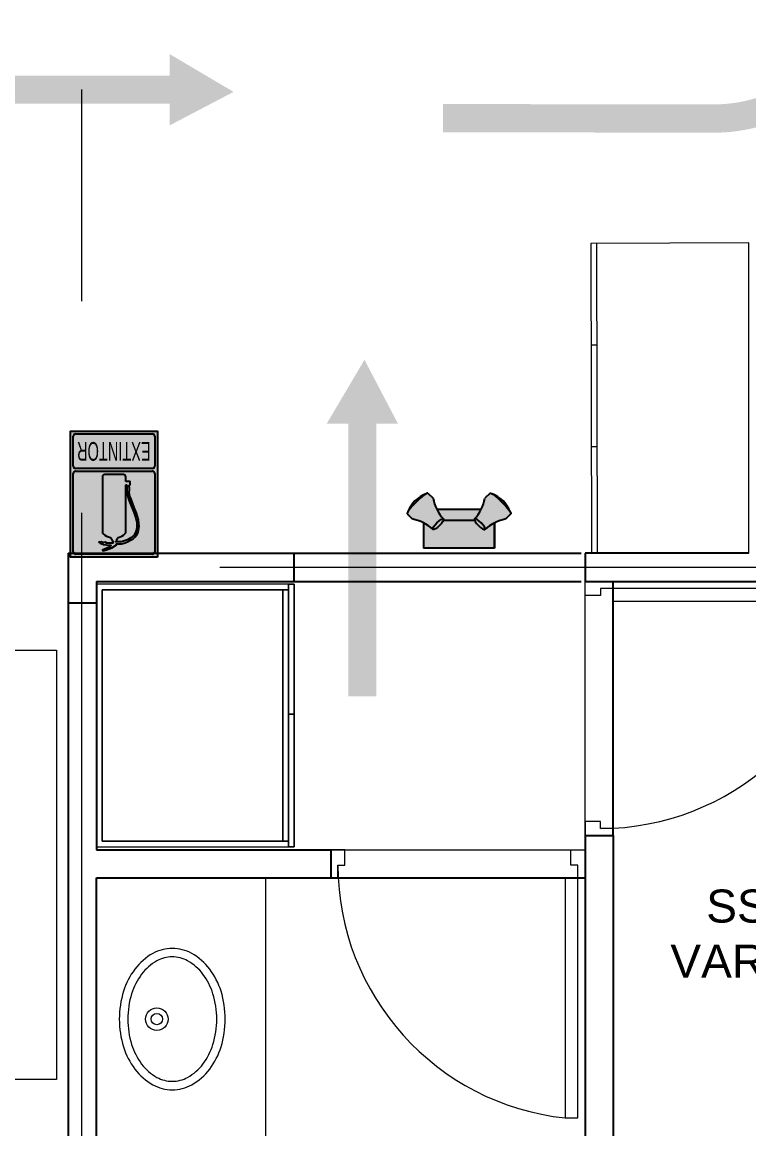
# Model space of a CAD drawing. Header units: millimetres. Extents: x 2107.8 to 2195.9, y 1780.6 to 1794.5.
# Drawn here: x 2183.712 to 2186.285, y 1785.851 to 1789.77 of the extents above; entities that cross this region are included whole.
import ezdxf

# ---------------------------------------------------------------- set-up
doc = ezdxf.new("R2010")
doc.units = ezdxf.units.MM
doc.linetypes.add('CENTRO', pattern=[2, 1.25, -0.25, 0.25, -0.25])
doc.linetypes.add('DASHED', pattern=[19.049999999999997, 12.7, -6.35])
doc.layers.get('0').update_dxf_attribs({"true_color": 0xf7f7f7})
for name, color, linetype in [('0-Simb Color 10', 10, 'Continuous'), ('0-Simb Señalización EX01', 7, 'Continuous'), ('Ruta de evacuacion 2', 10, 'Continuous'), ('TET-TITULOS', 2, 'Continuous')]:
    doc.layers.add(name, color=color, linetype=linetype)
doc.layers.add('0-Simb Color 255-255-214', color=7, linetype='Continuous', true_color=0xffffd6)
for name, color, linetype, lineweight in [('A_MAMPARAS_PUERTAS', 251, 'Continuous', 5), ('AR_EJES', 8, 'CENTRO', 5), ('MOBILIARIOS', 7, 'Continuous', 5), ('TEXTURAS', 253, 'Continuous', 0)]:
    doc.layers.add(name, color=color, linetype=linetype, lineweight=lineweight)
doc.styles.add('COMIN Simb Señalizacion', font='arial.ttf')
doc.styles.add('TEXTO-100', font='arial.ttf', dxfattribs={"height": 0.15})

# ---------------------------------------------------------------- blocks, each defined once
blk = doc.blocks.new('A$C315A2A83')
at = {"layer": 'A_MAMPARAS_PUERTAS', "color": 251, "lineweight": 0}
for points in [[(0.1001035234548908, 0.8750001739967956), (0.05510352345481806, 0.8750001739967956), (0.05510352345481806, 0.8500001739969321), (-4.761350282933563e-07, 0.8500001739969321), (-4.761350282933563e-07, 0.9000001739968866), (0.1001035234548908, 0.9000001739968866)], [(0.9501035234547999, 0.8300001739969503), (0.9501035234547999, 0.875000173997023), (0.1001035234548908, 0.8750001739967956), (0.1001035234548908, 0.8300001739967229)], [(0.1001035234548908, 0.02500017399665921), (0.05510352345481806, 0.02500017399665921), (0.05510352345481806, 0.05000017399675016), (-4.761350282933563e-07, 0.05000017399675016), (-4.761350282933563e-07, 1.739967956382316e-07), (0.1001035234548908, 1.739967956382316e-07)]]:
    blk.add_lwpolyline(points, close=True, dxfattribs=at)
blk.add_arc((0.05429313398053637, 0.9259322219211299), 0.9009324123975565, 270.0515376095437, 353.8875086987646, dxfattribs=at)
blk = doc.blocks.new('SAPLS501')
at = {"color": 251, "lineweight": 0}
for points in [[(0, -0.1005673471083952, 0.07537344903932827), (-0.09867431821373174, -0.11552718367669, 0.08573328711956744), (-0.1769534719919292, -0.1554848256359165, 0.1060843289477044), (-0.2325021243595913, -0.2192815635788037, 0.1269298354248012), (-0.2502499999999976, -0.2880673471083952, 0.1269298354248071), (-0.2325021243595913, -0.3568531306379867, 0.1060843289477036), (-0.1769534719919292, -0.4206498685808739, 0.08573328711956761), (-0.09867431821373174, -0.4606075105401004, 0.07537344903933109), (0, -0.4755673471083952, 0.07537344903932854), (0.09867431821373884, -0.4606075105401004, 0.08573328711956285), (0.1769534719919346, -0.4206498685808739, 0.1060843289477047), (0.2325021243595931, -0.3568531306379938, 0.1269298354248172), (0.2502500000000012, -0.2880673471083952, 0.1269298354248121), (0.2325021243595931, -0.2192815635787966, 0.1060843289476958), (0.1769534719919346, -0.1554848256359165, 0.08573328711956296), (0.09867431821373884, -0.11552718367669, 0.07537344903933)], [(0, -0.1305673471083963, 0.07537344903932752), (-0.08978221124102959, -0.144179067272475, 0.08573328711956592), (-0.1589649866934693, -0.1794934573476041, 0.106084328947705), (-0.2062471622265747, -0.2337962789874553, 0.1269298354248007), (-0.2202500000000001, -0.2880673471084094, 0.126929835424808), (-0.2062471622265747, -0.3423384152293494, 0.1060843289477036), (-0.1589649866934693, -0.3966412368692005, 0.08573328711956575), (-0.08978221124102248, -0.4319556269443297, 0.07537344903933083), (0, -0.4455673471084083, 0.07537344903932935), (0.08978221124102959, -0.4319556269443297, 0.08573328711956257), (0.1589649866934693, -0.3966412368692005, 0.106084328947704), (0.2062471622265747, -0.3423384152293494, 0.1269298354248172), (0.2202500000000001, -0.2880673471084094, 0.1269298354248129), (0.2062471622265747, -0.2337962789874553, 0.1060843289476961), (0.1589649866934693, -0.1794934573476041, 0.08573328711956263), (0.08978221124102959, -0.144179067272475, 0.07537344903932947)]]:
    blk.add_lwpolyline(points, format="xyb", close=True, dxfattribs=at)
for radius in [0.04000000000000002, 0.02000000000000002]:
    blk.add_circle((0, -0.2333280321565923), radius, dxfattribs=at)
blk = doc.blocks.new('A$C0ACE400C')
at = {"layer": '0-Simb Color 10', "linetype": 'Continuous', "transparency": 33554687}
h = blk.add_hatch(color=256, dxfattribs=at)
h.dxf.hatch_style = 1
edge = h.paths.add_edge_path()
edge.add_line((-0.328595308979402, 0.6002599082991082), (-0.3685077059503783, 0.640172305270994))
edge.add_ellipse((-0.4483338345876291, 0.5603461766362443), major_axis=(-0.0798261286354013, -0.0798261286354013), ratio=0.1243634635091402, start_angle=179.9999999999999, end_angle=208.4524297163226)
edge.add_ellipse((-0.4483338345876291, 0.5603461766362443), major_axis=(-0.0798261286354013, -0.0798261286354013), ratio=0.1243634635091402, start_angle=208.4524297163226, end_angle=331.5475702857277)
edge.add_ellipse((-0.4483338345876291, 0.5603461766362443), major_axis=(-0.0798261286354013, -0.0798261286354013), ratio=0.1243634635091402, start_angle=331.5475702857277, end_angle=359.9999999999999)
edge.add_line((-0.5281599632235157, 0.4805200480021767), (-0.4882459581476724, 0.4406060429265608))
edge.add_arc((-0.5579262026953984, 0.1016831742296063), 0.3460116290040408, 63.065103868920005, 78.38225925947268, ccw=False)
edge.add_line((-0.4011906242508303, 0.4101600872322706), (-0.4011906242508303, 0.2162247341944976))
edge.add_line((-0.4011906242508303, 0.2162247341944976), (0.1444022172345285, 0.2162247341944976))
edge.add_line((0.1444022172345285, 0.2162247341944976), (0.1444022172345285, 0.4101600872318159))
edge.add_arc((0.3011377956800061, 0.1016831742293789), 0.346011629004191, 101.61774074020963, 116.93489613123131, ccw=False)
edge.add_line((0.231457551134099, 0.4406060429270156), (0.2713715562090329, 0.4805200480021767))
edge.add_ellipse((0.1915454275731463, 0.5603461766362443), major_axis=(0.0798261286354013, -0.0798261286354013), ratio=0.1243634635091402, start_angle=1.017777498068325e-13, end_angle=28.45242972269451)
edge.add_ellipse((0.1915454275731463, 0.5603461766362443), major_axis=(0.0798261286354013, -0.0798261286354013), ratio=0.1243634635091402, start_angle=28.45242972269451, end_angle=151.5475702813779)
edge.add_ellipse((0.1915454275731463, 0.5603461766362443), major_axis=(0.0798261286354013, -0.0798261286354013), ratio=0.1243634635091402, start_angle=151.5475702813779, end_angle=180)
edge.add_line((0.1117192989358955, 0.640172305270994), (0.07180690196400974, 0.6002599082991082))
edge.add_arc((-0.267116515192356, 0.669937485101741), 0.3460116290043061, 318.48939807515546, 348.38271024825394, ccw=False)
edge.add_ellipse((0.03189317030137317, 0.400693919365267), major_axis=(0.03991306431777999, -0.03991306431777999), ratio=0.2487269270177859, start_angle=-145.50273169015082, end_angle=179.9519534075623, ccw=False)
edge.add_line((-0.006623890762512019, 0.427965817039194), (-0.2501645162528803, 0.427965817039194))
edge.add_ellipse((-0.2886815773167655, 0.400693919365267), major_axis=(-0.03991306431777999, -0.03991306431777999), ratio=0.2487269270177859, start_angle=180.0480465924413, end_angle=505.50273169015077, ccw=False)
edge.add_arc((0.01032810817696372, 0.669937485101741), 0.3460116290043057, 191.6172897517461, 221.5106019248445, ccw=False)
h = blk.add_hatch(color=256, dxfattribs=at)
h.dxf.hatch_style = 1
edge = h.paths.add_edge_path()
edge.add_ellipse((0.1915454275731463, 0.5603461766362443), major_axis=(0.0798261286354013, -0.0798261286354013), ratio=0.1243634635091402, start_angle=28.45242972269449, end_angle=151.5475702813779, ccw=False)
edge.add_arc((0.04100574130461609, 0.4098064903687373), 0.2409747204765024, 20.6762982267718, 69.32370177386714)
edge = h.paths.add_edge_path()
edge.add_ellipse((-0.4483338345876291, 0.5603461766362443), major_axis=(-0.0798261286354013, -0.0798261286354013), ratio=0.1243634635091402, start_angle=208.4524297163226, end_angle=331.5475702857277, ccw=False)
edge.add_arc((-0.2977941483209179, 0.4098064903687373), 0.2409747204765034, 110.6762982250888, 159.3237017752529)
h = blk.add_hatch(color=256, dxfattribs=at)
h.dxf.hatch_style = 1
edge = h.paths.add_edge_path()
edge.add_line((0.04107669908989919, 0.5126447958996323), (-0.2978651061052915, 0.5126447958996323))
edge.add_arc((0.01032810817696372, 0.669937485101741), 0.3460116290043056, 207.0384201548007, 221.5106018771418)
edge.add_ellipse((-0.2886815773167655, 0.400693919365267), major_axis=(-0.03991306431777999, -0.03991306431777999), ratio=0.2487269270177859, start_angle=505.50273169015077, end_angle=540.0480465924413, ccw=False)
edge.add_line((-0.2501645162528803, 0.427965817039194), (-0.006623890762512019, 0.427965817039194))
edge.add_ellipse((0.03189317030137317, 0.400693919365267), major_axis=(0.03991306431777999, -0.03991306431777999), ratio=0.2487269270177859, start_angle=-180, end_angle=-145.50273169015082, ccw=False)
edge.add_ellipse((0.03189317030137317, 0.400693919365267), major_axis=(0.03991306431777999, -0.03991306431777999), ratio=0.2487269270177859, start_angle=-145.5027316901508, end_angle=179.9519534075623)
edge.add_arc((-0.267116515192356, 0.669937485101741), 0.3460116290043062, 318.4893980740079, 332.9615798451993)
h = blk.add_hatch(color=256, dxfattribs=at)
h.dxf.hatch_style = 1
edge = h.paths.add_edge_path()
edge.add_ellipse((0.03189317030137317, 0.400693919365267), major_axis=(0.03991306431777999, -0.03991306431777999), ratio=0.2487269270177859, start_angle=-145.5027316901508, end_angle=179.9519534075623)
edge.add_ellipse((0.03189317030137317, 0.400693919365267), major_axis=(0.03991306431777999, -0.03991306431777999), ratio=0.2487269270177859, start_angle=179.9519534075623, end_angle=180)
edge.add_ellipse((0.03189317030137317, 0.400693919365267), major_axis=(0.03991306431777999, -0.03991306431777999), ratio=0.2487269270177859, start_angle=-180, end_angle=-145.5027316901508)
edge = h.paths.add_edge_path()
edge.add_ellipse((-0.2886815773167655, 0.400693919365267), major_axis=(-0.03991306431777999, -0.03991306431777999), ratio=0.2487269270177859, start_angle=180.0480465924413, end_angle=505.5027316901508)
edge.add_ellipse((-0.2886815773167655, 0.400693919365267), major_axis=(-0.03991306431777999, -0.03991306431777999), ratio=0.2487269270177859, start_angle=505.5027316901508, end_angle=540.0480465924412)
at = {"color": 0, "linetype": 'ByBlock', "lineweight": -2}
for p, q in [((-0.3685077059512878, 0.6401723052716761), (-0.3285946416340266, 0.6002592409535055)), ((0.111719298936805, 0.6401723052716761), (0.07180623461863433, 0.6002592409535055)), ((0.111719298936805, 0.6401723052716761), (0.07180623461863433, 0.6002592409535055)), ((0.04107669908989919, 0.5126447958996323), (-0.2978651061052915, 0.5126447958996323)), ((-0.5281599632221514, 0.4805200480006988), (-0.4882468989039808, 0.4406069836827555)), ((-0.006623890762057272, 0.427965817039194), (-0.2501645162524255, 0.427965817039194)), ((0.2713715562076686, 0.4805200480006988), (0.2314584918899527, 0.4406069836827555)), ((0.2713715562076686, 0.4805200480006988), (0.2314584918899527, 0.4406069836827555)), ((-0.4011906242508303, 0.4101600872319295), (-0.4011906242508303, 0.2162247341944976)), ((0.1444022172345285, 0.2162247341944976), (0.1444022172345285, 0.4101600872319295)), ((0.1444022172345285, 0.4101600872319295), (0.1444022172345285, 0.2162247341944976)), ((0.1444022172345285, 0.2162247341944976), (-0.4011906242508303, 0.2162247341944976))]:
    blk.add_line(p, q, dxfattribs=at)
for centre, radius, start, end in [((-0.2977941483209179, 0.409806490368851), 0.2409747204764739, 110.6762982253091, 159.3237017745674), ((0.01032810817696372, 0.6699374851016273), 0.3460116290040964, 191.6175138763251, 221.5125861202359), ((-0.267116515192356, 0.6699374851016273), 0.3460116290040964, 318.487413879764, 348.3824861236748), ((-0.267116515192356, 0.6699374851016273), 0.3460116290040964, 318.487413879764, 348.3824861236748), ((0.04100574130461609, 0.409806490368851), 0.2409747204764739, 20.67629822543263, 69.32370177469087), ((0.04100574130461609, 0.409806490368851), 0.2409747204764739, 20.67629822543263, 69.32370177469087), ((-0.5579262026953984, 0.1016831742296063), 0.3460116290040944, 48.48741387974564, 78.38248612375536), ((0.3011377956800061, 0.1016831742296063), 0.3460116290040944, 101.6175138762715, 131.5125861202544), ((0.3011377956800061, 0.1016831742296063), 0.3460116290040944, 101.6175138762715, 131.5125861202544)]:
    blk.add_arc(centre, radius, start, end, dxfattribs=at)
for centre, major_axis, ratio, end_param in [((-0.4483338345876291, 0.5603461766362443), (-0.0798261286354013, -0.0798261286354013), 0.1243634635091402, 6.283185307179584), ((-0.2886815773167655, 0.400693919365267), (-0.03991306431777999, -0.03991306431777999), 0.2487269270177859, 9.42477796076938)]:
    blk.add_ellipse(centre, major_axis=major_axis, ratio=ratio, start_param=3.141592653589792, end_param=end_param, dxfattribs=at)
at = {"color": 0, "linetype": 'ByBlock', "lineweight": -2, "extrusion": (0, 0, -1)}
for centre, major_axis, ratio, end_param in [((0.1915454275731463, 0.5603461766362443), (0.0798261286354013, -0.0798261286354013), 0.1243634635091402, 6.283185307179584), ((0.1915454275731463, 0.5603461766362443), (0.0798261286354013, -0.0798261286354013), 0.1243634635091402, 6.283185307179584), ((0.03189317030137317, 0.400693919365267), (0.03991306431777999, -0.03991306431777999), 0.2487269270177859, 9.42477796076938), ((0.03189317030137317, 0.400693919365267), (0.03991306431777999, -0.03991306431777999), 0.2487269270177859, 9.42477796076938)]:
    blk.add_ellipse(centre, major_axis=major_axis, ratio=ratio, start_param=3.141592653589792, end_param=end_param, dxfattribs=at)
blk = doc.blocks.new('COMIN Simb Señalización EX01')
at = {"layer": '0-Simb Color 10'}
h = blk.add_hatch(color=256, dxfattribs=at)
h.paths.add_polyline_path([(9.65030243516776, 13.68562749057321, 0.4142135623730951), (9.088966440936927, 14.24696348480404), (-9.0889664409367, 14.24696348480393, 0.4142135623730951), (-9.650302435167534, 13.6856274905731), (-9.65030243516776, -4.864732852691417, 0.4142135623730951), (-9.088966440936927, -5.426068846922249), (9.088966440936927, -5.426068846922134, 0.4142135623730951), (9.65030243516776, -4.864732852691303)])
h.paths.add_polyline_path([(2.757931107534204, -4.069131529354876, -0.4142135623730951), (2.196595113303374, -4.630467523585707), (-2.22878402234437, -4.630467523585592, -0.4142135623730951), (-2.790120016575201, -4.069131529354763), (-2.790120016575201, -2.980223247929643), (-3.685668698207792, -2.980223247929643), (-3.815071776300555, -2.872763518175588), (-3.815071776300555, -2.161473009312658), (-3.567824389215274, -2.04326676895539), (-3.567824389215275, -1.688648719918091), (-3.675323096995271, -1.591934156697562), (-3.675323096995271, -0.7644911462307397), (-3.600073462762566, -0.7000154427851158), (-3.600073462762565, -0.4743488006388358), (-3.782821804775494, 0.5142838044591858), (-4.04081888304336, 1.223520574568716), (-4.804985343707128, 3.173165149044745), (-5.310230707038004, 4.537908824386663), (-5.590293791606657, 5.274318654951005), (-5.783791824801942, 6.133999853158243), (-5.912790812924866, 6.875474811007958), (-5.923540504107222, 7.692171310871342), (-5.816041796327226, 8.62707472312719), (-5.695851071574907, 9.07229248953558), (-5.373354050256684, 9.663323019287656), (-4.964858601501188, 10.24360771047145), (-4.534862872402977, 10.57673408237179), (-3.943618183656788, 10.94209864201253), (-3.363124084070952, 11.25373266474115), (-2.610631333654483, 11.53312917176459), (-1.804390127325862, 11.76954165247934), (-1.100815610712538, 11.81308077964195), (-0.6278202189068908, 11.81308077964195), (-0.6278202189068907, 12.04949326035693), (0.5224182890826797, 12.75873003046626), (1.737155842144602, 13.19931680415584), (2.618647580683728, 13.42498277426716), (2.704646906099015, 13.19931680415584), (2.371400193598447, 13.11334875153852), (0.8556650015832477, 12.39336547082576), (0.7696656761679609, 12.12471547440555), (1.145912051376176, 12.12471547440555), (1.855405139084942, 12.02800158321997), (2.511148872903496, 11.90979534286271), (3.295890696867444, 11.66263702357946), (3.50013842124508, 11.49070091834506), (3.564638364295433, 11.37249467798756), (2.941144602001941, 11.27578078680198), (2.801395922696672, 11.39398635512428), (2.618647580683727, 11.52293843405027), (2.371400193598443, 11.50144675691331), (2.059652863462816, 11.36174883941908), (1.85540513908495, 11.46920856917313), (1.812405476377308, 11.59816064809911), (1.113662079851116, 11.66263702357946), (0.4235922500386152, 11.65101552349415), (0.2934178090918067, 11.61323640773662), (0.2934178090918067, 11.40335317801168), (0.1800400412355429, 11.3571790018791), (0.1800400412355429, 11.22705153385664), (0.4387384400959036, 11.09975266086439), (0.5240157914311109, 10.64916667941633), (0.8070315439526893, 10.28820710470347, -0.1204073451039725), (2.572645685217708, 9.454492482403161, -0.2262401166321372), (2.757931107534432, 9.065963545779825)], flags=16)
h.paths.add_polyline_path([(-0.6752837288174759, 10.67093053070084), (-0.9942321058408652, 10.25341138480826, 0.1106209112292246), (-2.60483459425838, 9.454492482403051, 0.2262401166321635), (-2.790120016575201, 9.065963545779708), (-2.790120016575201, -2.185018425202997), (-2.965425919316431, -2.185018425202998), (-3.083674318279008, -1.980844132228184), (-3.083674318279008, -1.65846427093129), (-3.008425582024073, -1.593987895450709), (-3.008425582024074, -0.7665448849838867), (-3.083674318279008, -0.702069181538491), (-3.105174598621715, -0.1002921411829897), (-3.244923277927, 0.6519286552349965), (-3.578169990427567, 1.576085556887606), (-4.052332753258022, 2.75377704526157), (-4.697325897916696, 4.322694341543181), (-5.191821570065028, 5.730422043193803), (-5.406911477329687, 6.734386453238585), (-5.439161448854748, 7.744511407508295), (-5.36391181462204, 8.410764151309193), (-5.116664427536535, 9.09850857224682), (-4.686668698438325, 9.81849185295982), (-3.964751191115509, 10.39153469571238), (-3.180008469174039, 10.79988328166155), (-2.287767937430327, 11.15450133069884), (-1.739522911391765, 11.30494575879652), (-0.4602863132572567, 11.30494575879652), (-0.4602863132572567, 11.1974853570075), (-0.5785347122198358, 11.1974853570075), (-0.675283728817476, 11.09002562725345)], flags=0)
h.paths.add_polyline_path([(9.088966440936927, -14.24696348480393, 0.4142135623730951), (9.65030243516776, -13.6856274905731), (9.650302435167987, -6.636261960729938, 0.4142135623730951), (9.088966440937156, -6.074925966499107), (-9.088966440936927, -6.074925966499222, 0.4142135623730951), (-9.65030243516776, -6.636261960730053), (-9.65030243516776, -13.6856274905731, 0.4142135623730951), (-9.088966440936927, -14.24696348480393)])
at = {"layer": '0-Simb Color 255-255-214'}
blk.add_hatch(color=256, dxfattribs=at).paths.add_polyline_path([(-10.31153373395409, 14.90819478359026), (10.31153373395409, 14.90819478359026), (10.31153373395409, -14.90819478359026), (-10.31153373395409, -14.90819478359026)])
for p, q in [((-9.65030243516776, -4.864732852691417), (-9.650302435167534, 13.6856274905731)), ((-9.0889664409367, 14.24696348480393), (9.088966440936927, 14.24696348480404)), ((9.65030243516776, 13.68562749057321), (9.65030243516776, -4.864732852691303)), ((-9.65030243516776, -13.6856274905731), (-9.65030243516776, -6.636261960730053)), ((9.088966440936927, -5.426068846922134), (-9.088966440936927, -5.426068846922249)), ((-9.088966440936927, -6.074925966499222), (9.088966440937156, -6.074925966499107)), ((9.650302435167987, -6.636261960729938), (9.65030243516776, -13.6856274905731)), ((9.088966440936927, -14.24696348480393), (-9.088966440936927, -14.24696348480393))]:
    blk.add_line(p, q, dxfattribs=at)
for points in [[(0.8070315439526893, 10.28820710470347), (0.5240157914311112, 10.64916667941634), (0.4387384400959036, 11.09975266086439), (0.1800400412355429, 11.22705153385664), (0.1800400412355429, 11.3571790018791), (0.2934178090918067, 11.40335317801168), (0.2934178090918067, 11.61323640773662), (0.4235922500386096, 11.65101552349415), (1.11366207985111, 11.66263702357946), (1.812405476377307, 11.59816064809911), (1.85540513908495, 11.46920856917313), (2.059652863462815, 11.36174883941908), (2.371400193598447, 11.50144675691331), (2.618647580683727, 11.52293843405027), (2.801395922696656, 11.3939863551243), (2.941144602001941, 11.27578078680198), (3.564638364295433, 11.37249467798756), (3.500138421245083, 11.49070091834505), (3.295890696867445, 11.66263702357946), (2.511148872903504, 11.90979534286271), (1.85540513908495, 12.02800158321997), (1.145912051376171, 12.12471547440555), (0.7696656761679606, 12.12471547440555), (0.8556650015832474, 12.39336547082575), (2.371400193598447, 13.11334875153852), (2.704646906099014, 13.19931680415584), (2.618647580683727, 13.42498277426716), (1.737155842144602, 13.19931680415584), (0.5224182890826797, 12.75873003046626), (-0.6278202189068907, 12.04949326035694), (-0.6278202189068907, 11.81308077964195), (-1.100815610712515, 11.81308077964195), (-1.804390127325859, 11.76954165247934), (-2.610631333654509, 11.53312917176458), (-3.363124084070932, 11.25373266474116), (-3.943618183656781, 10.94209864201252), (-4.534862872402981, 10.57673408237178), (-4.964858601501192, 10.24360771047145), (-5.373354050256693, 9.663323019287645), (-5.695851071574907, 9.072292489535585), (-5.816041796327226, 8.62707472312718), (-5.923540504107223, 7.692171310871344), (-5.912790812924866, 6.875474811007961), (-5.783791824801938, 6.133999853158229), (-5.590293791606653, 5.274318654951002), (-5.310230707038044, 4.537908824386704), (-4.80498534370713, 3.173165149044733), (-4.040818883043357, 1.223520574568738), (-3.782821804775494, 0.5142838044591826), (-3.600073462762566, -0.4743488006388361), (-3.600073462762566, -0.7000154427851158), (-3.675323096995271, -0.7644911462307391), (-3.675323096995271, -1.591934156697561), (-3.567824389215275, -1.688648719918091), (-3.567824389215275, -2.04326676895539), (-3.815071776300555, -2.161473009312658), (-3.815071776300555, -2.872763518175588), (-3.685668698207791, -2.980223247929643), (-2.790120016575201, -2.980223247929643)], [(-2.790120016575201, -2.185018425202997), (-2.96542591931643, -2.185018425202997), (-3.083674318279008, -1.980844132228185), (-3.083674318279008, -1.65846427093129), (-3.008425582024074, -1.593987895450709), (-3.008425582024074, -0.7665448849838868), (-3.083674318279008, -0.7020691815384908), (-3.105174598621715, -0.1002921411829902), (-3.244923277927, 0.6519286552349968), (-3.578169990427568, 1.576085556887619), (-4.052332753258042, 2.753777045261585), (-4.697325897916699, 4.322694341543183), (-5.191821570065031, 5.730422043193811), (-5.406911477329687, 6.734386453238585), (-5.439161448854747, 7.744511407508298), (-5.363911814622043, 8.410764151309193), (-5.116664427536534, 9.098508572246828), (-4.686668698438325, 9.818491852959825), (-3.96475119111551, 10.39153469571238), (-3.180008469174026, 10.79988328166155), (-2.287767937430317, 11.15450133069885), (-1.739522911391759, 11.30494575879652), (-0.4602863132572566, 11.30494575879652), (-0.4602863132572566, 11.19748535700751), (-0.5785347122198345, 11.19748535700751), (-0.675283728817476, 11.09002562725345), (-0.675283728817476, 10.67093053070084), (-0.9942321058408652, 10.25341138480826)], [(-2.790120016575201, 9.065963545779708), (-2.790120016575201, -2.185018425202997)]]:
    blk.add_lwpolyline(points, dxfattribs=at)
blk.add_lwpolyline([(-2.790120016575201, -2.980223247929643), (-2.790120016575201, -4.069131529354763, 0.4142135623730951), (-2.22878402234437, -4.630467523585592), (2.196595113303374, -4.630467523585707, 0.4142135623730951), (2.757931107534204, -4.069131529354876), (2.757931107534432, 9.065963545779825)], format="xyb", dxfattribs=at)
for centre, radius, start, end in [((-9.0889664409367, 13.6856274905731), 0.5613359942308307, 90, 180), ((9.088966440936927, 13.68562749057321), 0.5613359942308307, 0, 90), ((-2.290120016575201, 9.065963545779708), 0.5, 129.0080192007688, 180), ((-0.016094454520271, 6.258579343931613), 4.112837986080368, 103.758233649407, 129.008019200778), ((-0.016094454520271, 6.258579343931613), 4.112837986080368, 50.99198079922202, 78.45510137958536), ((2.257931107534432, 9.065963545779825), 0.5, 0, 50.99198079921285), ((-9.088966440936927, -4.864732852691417), 0.5613359942308307, 180, 270), ((9.088966440936927, -4.864732852691303), 0.5613359942308307, 270, 0), ((-9.088966440936927, -6.636261960730053), 0.5613359942308307, 90, 180), ((9.088966440937156, -6.636261960729938), 0.5613359942308307, 0, 90), ((-9.088966440936927, -13.6856274905731), 0.5613359942308307, 180, 270), ((9.088966440936927, -13.6856274905731), 0.5613359942308307, 270, 0)]:
    blk.add_arc(centre, radius, start, end, dxfattribs=at)
at = {"layer": '0-Simb Señalización EX01'}
blk.add_lwpolyline([(-10.31153373395409, 14.90819478359026), (10.31153373395409, 14.90819478359026), (10.31153373395409, -14.90819478359026), (-10.31153373395409, -14.90819478359026)], close=True, dxfattribs=at)
at = {"layer": '0-Simb Color 255-255-214', "style": 'COMIN Simb Señalizacion', "width": 0.56}
blk.add_text('EXTINTOR', height=4.410585422119311, dxfattribs=at).set_placement((-8.690378652560637, -12.31811839148463))

msp = doc.modelspace()

# ---------------------------------------------------------------- hatches: boundary and pattern name
at = {"layer": 'Ruta de evacuacion 2', "ltscale": 0.5}
h = msp.add_hatch(color=1, dxfattribs=at)
h.dxf.hatch_style = 1
h.paths.add_polyline_path([(2186.161093423673, 1789.478565802245), (2185.201414893815, 1789.47998283463), (2185.20126723699, 1789.379982943643), (2186.160945766848, 1789.378565911257, 0.3024778194245623), (2186.715083445054, 1789.746374569988), (2186.938838253206, 1790.279525739085), (2186.984265513405, 1790.258636410928), (2186.994108531354, 1790.446508278244), (2186.804822657656, 1790.345650033079), (2186.84662963033, 1790.318224186951), (2186.622874822178, 1789.785073017854, -0.3024778194246115)])
h = msp.add_hatch(color=1, dxfattribs=at)
h.dxf.hatch_style = 1
h.paths.add_polyline_path([(2183.956265875385, 1789.580083573761), (2183.535223377677, 1789.580083573761), (2183.535203399766, 1789.481083573762), (2183.956265875385, 1789.481083573762)])
h.paths.add_polyline_path([(2183.535223377677, 1789.580083573761), (2182.866369412652, 1789.580083573757), (2182.866369412652, 1789.481083573757), (2183.535203399766, 1789.481083573762)])
h.paths.add_polyline_path([(2184.23444280349, 1789.656583573762), (2184.23444280349, 1789.580083573761), (2183.956265875385, 1789.580083573761), (2183.956265875385, 1789.481083573762), (2184.23444280349, 1789.481083573762), (2184.23444280349, 1789.404583573762), (2184.46033217346, 1789.523020561468)])
h = msp.add_hatch(color=1, dxfattribs=at)
h.dxf.hatch_style = 1
h.paths.add_polyline_path([(2184.866698150555, 1788.070169841788), (2184.866698150555, 1787.649127344079), (2184.965698150555, 1787.649107366169), (2184.965698150555, 1788.070169841788)])
h.paths.add_polyline_path([(2184.866698150555, 1787.649127344079), (2184.86669815056, 1787.382491327461), (2184.96569815056, 1787.382424783531), (2184.965698150555, 1787.649107366169)])
h.paths.add_polyline_path([(2184.790198150555, 1788.348346769893), (2184.866698150555, 1788.348346769893), (2184.866698150555, 1788.070169841788), (2184.965698150555, 1788.070169841788), (2184.965698150555, 1788.348346769893), (2185.042198150555, 1788.348346769893), (2184.923761162848, 1788.574236139863)])

# ---------------------------------------------------------------- linework, layer by layer
at = {"color": 7}
for p, q in [((2183.874634590059, 1787.889560709594), (2184.674634590059, 1787.889560709593)), ((2183.874634590059, 1787.889560709594), (2183.874634590059, 1785.789560709594)), ((2184.674634590059, 1787.789560709593), (2184.674634590059, 1787.889560709593)), ((2186.284634590058, 1787.889560709594), (2185.704634590059, 1787.889560709594)), ((2185.704634590059, 1787.889560709594), (2185.704634590059, 1787.789560709594)), ((2183.974634590059, 1787.789560709593), (2184.674634590059, 1787.789560709593)), ((2183.974634590059, 1787.789560709594), (2183.974634590059, 1786.839560709594)), ((2185.704634590059, 1787.789560709594), (2187.574634590059, 1787.789560709594)), ((2185.704634590059, 1786.889560709594), (2185.804634590059, 1786.889560709594)), ((2185.704634590059, 1786.889560709594), (2185.704634590059, 1784.739560709594)), ((2185.804634590059, 1786.889560709594), (2185.804634590058, 1784.741148411307)), ((2183.974634590059, 1786.839560709594), (2184.804634590059, 1786.839560709593)), ((2184.804634590058, 1786.839560709593), (2184.804634590059, 1786.739560709594)), ((2183.974634590059, 1784.739560709594), (2183.974634590059, 1786.739560709594)), ((2183.974634590059, 1786.739560709594), (2184.804634590059, 1786.739560709593))]:
    msp.add_line(p, q, dxfattribs=at)
at = {"color": 7, "linetype": 'DASHED', "ltscale": 0.08}
for p, q in [((2184.674634590059, 1787.889560709593), (2185.704634590059, 1787.889560709594)), ((2184.674634590059, 1787.789560709593), (2185.704634590059, 1787.789560709594)), ((2185.804738589649, 1786.889560709594), (2185.804738589649, 1787.789560709594)), ((2184.804634590059, 1786.739456710003), (2185.704634590059, 1786.739456710003))]:
    msp.add_line(p, q, dxfattribs=at)
msp.add_line((2183.974634590059, 1787.712570628239), (2183.874634590059, 1787.712570628239))
at = {"layer": 'AR_EJES', "ltscale": 3}
for p, q in [((2183.922093516874, 1794.032042504692), (2183.922093516874, 1783.530729643423)), ((2178.411111884663, 1787.839560709593), (2189.768392139196, 1787.839560709594))]:
    msp.add_line(p, q, dxfattribs=at)
at = {"layer": 'MOBILIARIOS', "lineweight": 5}
for p, q in [((2185.744640881872, 1788.986579333989), (2185.747669250158, 1787.889560709594)), ((2185.74563467396, 1788.626580705689), (2185.725634750166, 1788.626525495018)), ((2185.746628466048, 1788.26658207739), (2185.726628542254, 1788.266526866718)), ((2184.654634590059, 1787.779560709595, 0.06367669495664452), (2183.974634590059, 1787.779560709593, 0.06367669495664452)), ((2184.654634590059, 1787.319560709596, 0.7136766949566445), (2184.654634590059, 1787.779560709595, 0.7136766949566445)), ((2184.654634590059, 1787.779560709595, 0.7136766949566445), (2184.67463459006, 1787.779560709595, 0.7136766949566445)), ((2184.67463459006, 1787.779560709595, 0.7136766949566445), (2184.67463459006, 1787.319560709596, 0.7136766949566445)), ((2184.654634590058, 1787.759560709595, 0.4736766949566447), (2183.994634590058, 1787.759560709595, 0.4736766949566447)), ((2184.634634590059, 1787.759560709595, 0.06367669495664469), (2183.994634590058, 1787.759560709595, 0.06367669495664469)), ((2183.994634590058, 1787.759560709595, 0.06367669495664469), (2183.994634590058, 1786.869560709595, 0.06367669495664469)), ((2184.634634590058, 1786.869560709595, 0.06367669495664469), (2184.634634590059, 1787.759560709595, 0.06367669495664469)), ((2184.654634590059, 1786.849560709596, 0.7136766949566445), (2184.654634590059, 1787.319560709596, 0.7136766949566445)), ((2184.67463459006, 1787.319560709596, 0.7136766949566445), (2184.654634590059, 1787.319560709596, 0.7136766949566445)), ((2184.67463459006, 1787.319560709596, 0.7136766949566445), (2184.67463459006, 1786.849560709596, 0.7136766949566445)), ((2183.994634590058, 1786.869560709595, 0.4736766949566447), (2184.654634590058, 1786.869560709595, 0.4736766949566447)), ((2183.994634590058, 1786.869560709595, 0.06367669495664469), (2184.634634590058, 1786.869560709595, 0.06367669495664469)), ((2184.67463459006, 1786.849560709596, 0.7136766949566445), (2184.654634590059, 1786.849560709596, 0.7136766949566445))]:
    msp.add_line(p, q, dxfattribs=at)
at = {"layer": 'MOBILIARIOS', "lineweight": 5, "extrusion": (-2.237669960157991e-27, -4.884075215353406e-28, -1)}
for p, q in [((2183.974634590059, 1787.779560709593, 0.06367669495664452), (2183.974634590059, 1786.849560709595, 0.06367669495664452)), ((2183.974634590059, 1786.849560709595, 0.06367669495664452), (2184.654634590058, 1786.849560709595, 0.06367669495664452))]:
    msp.add_line(p, q, dxfattribs=at)
at = {"layer": 'MOBILIARIOS', "lineweight": 5}
for points in [[(2186.284634590059, 1787.889560709594), (2186.284638824322, 1788.98807002212), (2185.724640958078, 1788.986524123317), (2185.727669173953, 1787.889560709594), (2186.284634590059, 1787.889560709594)], [(2181.413554023819, 1786.025877600337), (2181.413554023819, 1787.545877600337), (2183.833554023819, 1787.545877600337), (2183.833554023819, 1786.025877600337), (2181.413554023819, 1786.025877600337)], [(2183.974634590059, 1786.739560709594), (2183.974634590059, 1785.739560709594), (2184.574634590059, 1785.739560709594), (2184.57463459006, 1786.739560709594), (2183.974634590059, 1786.739560709594)]]:
    msp.add_lwpolyline(points, dxfattribs=at)
at = {"layer": 'TEXTURAS', "lineweight": 5, "extrusion": (-4.229411894809561e-12, 1, 4.390605440871956e-39)}
for p, q in [((2183.974634590059, 1787.779560709593, 0.06367669495664452), (2183.974634590059, 1787.779560709593, 0.7136766949566445)), ((2184.654634590058, 1787.779560709595, 0.06367669495664452), (2184.654634590058, 1787.779560709595, 0.7136766949566445))]:
    msp.add_line(p, q, dxfattribs=at)
at = {"layer": 'TEXTURAS', "lineweight": 5, "extrusion": (-1, 7.960204194457796e-16, 1.037932197158071e-27)}
for p, q in [((2183.974634590059, 1787.779560709593, 0.7136766949566445), (2183.974634590059, 1786.849560709595, 0.7136766949566445)), ((2183.974634590059, 1787.779560709593, 0.06367669495664452), (2183.974634590059, 1787.779560709593, 0.7136766949566445)), ((2183.974634590059, 1787.779560709593, 0.06367669495664452), (2183.974634590059, 1786.849560709595, 0.06367669495664452)), ((2183.994634590058, 1787.759560709595, 0.06367669495664469), (2183.994634590058, 1786.869560709595, 0.06367669495664469)), ((2183.994634590058, 1787.759560709595, 0.003676694956644688), (2183.994634590058, 1787.759560709595, 0.06367669495664469)), ((2183.994634590058, 1786.869560709595, 0.003676694956644688), (2183.994634590058, 1787.759560709595, 0.003676694956644688)), ((2183.974634590059, 1786.849560709595, 0.06367669495664452), (2183.974634590059, 1786.849560709595, 0.7136766949566445)), ((2183.994634590058, 1786.869560709595, 0.003676694956644688), (2183.994634590058, 1786.869560709595, 0.06367669495664469))]:
    msp.add_line(p, q, dxfattribs=at)
at = {"layer": 'TEXTURAS', "lineweight": 5}
for p, q in [((2183.974634590059, 1787.779560709593, 0.7136766949566445), (2183.974634590059, 1786.849560709595, 0.7136766949566445)), ((2184.654634590058, 1787.759560709595, 0.7136766949566445), (2184.654634590058, 1787.779560709595, 0.7136766949566445)), ((2183.994634590058, 1786.869560709595, 0.7136766949566445), (2183.994634590058, 1787.759560709595, 0.7136766949566445)), ((2183.994634590058, 1787.759560709595, 0.7136766949566445), (2184.654634590058, 1787.759560709595, 0.7136766949566445)), ((2184.654634590058, 1787.759560709595, 0.08367669495664452), (2183.994634590058, 1787.759560709595, 0.08367669495664452)), ((2183.994634590058, 1787.759560709595, 0.08367669495664452), (2183.994634590058, 1786.869560709595, 0.08367669495664452)), ((2183.994634590058, 1787.759560709595, 0.4736766949566447), (2183.994634590058, 1786.869560709595, 0.4736766949566447)), ((2184.654634590058, 1786.869560709595, 0.08367669495664452), (2184.654634590058, 1787.759560709595, 0.08367669495664452)), ((2184.654634590058, 1786.869560709595, 0.4736766949566447), (2184.654634590058, 1787.759560709595, 0.4736766949566447)), ((2184.654634590059, 1787.319560709596, 0.7136766949566445), (2184.67463459006, 1787.319560709596, 0.7136766949566445)), ((2183.974634590059, 1786.849560709595, 0.7136766949566445), (2184.654634590058, 1786.849560709595, 0.7136766949566445)), ((2184.654634590058, 1786.869560709595, 0.7136766949566445), (2183.994634590058, 1786.869560709595, 0.7136766949566445)), ((2183.994634590058, 1786.869560709595, 0.08367669495664452), (2184.654634590058, 1786.869560709595, 0.08367669495664452)), ((2184.654634590058, 1786.849560709595, 0.7136766949566445), (2184.654634590058, 1786.869560709595, 0.7136766949566445))]:
    msp.add_line(p, q, dxfattribs=at)
at = {"layer": 'TEXTURAS', "lineweight": 5, "extrusion": (1, -7.960204194457796e-16, -1.037932197158071e-27)}
for p, q in [((2184.654634590058, 1787.759560709595, 0.7136766949566445), (2184.654634590058, 1787.779560709595, 0.7136766949566445)), ((2184.654634590058, 1787.779560709595, 0.06367669495664452), (2184.654634590058, 1787.779560709595, 0.7136766949566445)), ((2184.654634590058, 1787.759560709595, 0.06367669495664452), (2184.654634590058, 1787.779560709595, 0.06367669495664452)), ((2184.654634590058, 1787.759560709595, 0.06367669495664452), (2184.654634590058, 1787.759560709595, 0.7136766949566445)), ((2184.654634590058, 1786.869560709595, 0.08367669495664452), (2184.654634590058, 1787.759560709595, 0.08367669495664452)), ((2184.654634590058, 1787.759560709595, 0.06367669495664452), (2184.654634590058, 1787.759560709595, 0.08367669495664452)), ((2184.654634590058, 1787.759560709595, 0.06367669495664452), (2184.654634590058, 1786.869560709595, 0.06367669495664452)), ((2184.654634590058, 1786.869560709595, 0.4736766949566447), (2184.654634590058, 1787.759560709595, 0.4736766949566447)), ((2184.654634590058, 1787.759560709595, 0.4536766949566446), (2184.654634590058, 1787.759560709595, 0.4736766949566447)), ((2184.654634590058, 1787.759560709595, 0.4536766949566446), (2184.654634590058, 1786.869560709595, 0.4536766949566446)), ((2184.654634590058, 1786.849560709595, 0.7136766949566445), (2184.654634590058, 1786.869560709595, 0.7136766949566445)), ((2184.654634590058, 1786.869560709595, 0.06367669495664452), (2184.654634590058, 1786.869560709595, 0.7136766949566445)), ((2184.654634590058, 1786.849560709595, 0.06367669495664452), (2184.654634590058, 1786.869560709595, 0.06367669495664452)), ((2184.654634590058, 1786.869560709595, 0.06367669495664452), (2184.654634590058, 1786.869560709595, 0.08367669495664452)), ((2184.654634590058, 1786.869560709595, 0.4536766949566446), (2184.654634590058, 1786.869560709595, 0.4736766949566447)), ((2184.654634590058, 1786.849560709595, 0.06367669495664452), (2184.654634590058, 1786.849560709595, 0.7136766949566445))]:
    msp.add_line(p, q, dxfattribs=at)
at = {"layer": 'TEXTURAS', "lineweight": 5, "extrusion": (-2.237669960157991e-27, -4.884075215353406e-28, -1)}
for p, q in [((2184.654634590058, 1787.759560709595, 0.06367669495664452), (2184.654634590058, 1787.779560709595, 0.06367669495664452)), ((2183.994634590058, 1787.759560709595, 0.06367669495664452), (2184.654634590058, 1787.759560709595, 0.06367669495664452)), ((2183.994634590058, 1786.869560709595, 0.06367669495664452), (2183.994634590058, 1787.759560709595, 0.06367669495664452)), ((2184.654634590058, 1786.869560709595, 0.06367669495664452), (2183.994634590058, 1786.869560709595, 0.06367669495664452)), ((2184.654634590058, 1786.849560709595, 0.06367669495664452), (2184.654634590058, 1786.869560709595, 0.06367669495664452))]:
    msp.add_line(p, q, dxfattribs=at)
at = {"layer": 'TEXTURAS', "lineweight": 5, "extrusion": (-1, 6.735557395310443e-16, 0)}
for p, q in [((2184.654634590059, 1787.319560709596, 0.7136766949566445), (2184.654634590059, 1787.779560709595, 0.7136766949566445)), ((2184.654634590059, 1787.779560709595, 0.06367669495664452), (2184.654634590059, 1787.779560709595, 0.7136766949566445)), ((2184.654634590059, 1787.779560709595, 0.06367669495664452), (2184.654634590059, 1787.319560709596, 0.06367669495664452)), ((2184.654634590059, 1786.849560709596, 0.7136766949566445), (2184.654634590059, 1787.319560709596, 0.7136766949566445)), ((2184.654634590059, 1787.319560709596, 0.06367669495664452), (2184.654634590059, 1787.319560709596, 0.7136766949566445)), ((2184.654634590059, 1787.319560709596, 0.06367669495664452), (2184.654634590059, 1786.849560709596, 0.06367669495664452)), ((2184.654634590059, 1787.319560709596, 0.06367669495664452), (2184.654634590059, 1787.319560709596, 0.7136766949566445)), ((2184.654634590059, 1786.849560709596, 0.06367669495664452), (2184.654634590059, 1786.849560709596, 0.7136766949566445))]:
    msp.add_line(p, q, dxfattribs=at)
at = {"layer": 'TEXTURAS', "lineweight": 5, "extrusion": (6.735557395310443e-16, 1, 0)}
for p, q in [((2184.654634590059, 1787.779560709595, 0.7136766949566445), (2184.67463459006, 1787.779560709595, 0.7136766949566445)), ((2184.654634590059, 1787.779560709595, 0.06367669495664452), (2184.654634590059, 1787.779560709595, 0.7136766949566445)), ((2184.67463459006, 1787.779560709595, 0.06367669495664452), (2184.654634590059, 1787.779560709595, 0.06367669495664452)), ((2184.67463459006, 1787.779560709595, 0.06367669495664452), (2184.67463459006, 1787.779560709595, 0.7136766949566445)), ((2184.654634590059, 1787.319560709596, 0.7136766949566445), (2184.67463459006, 1787.319560709596, 0.7136766949566445)), ((2184.654634590059, 1787.319560709596, 0.06367669495664452), (2184.654634590059, 1787.319560709596, 0.7136766949566445)), ((2184.67463459006, 1787.319560709596, 0.06367669495664452), (2184.654634590059, 1787.319560709596, 0.06367669495664452)), ((2184.67463459006, 1787.319560709596, 0.06367669495664452), (2184.67463459006, 1787.319560709596, 0.7136766949566445))]:
    msp.add_line(p, q, dxfattribs=at)
at = {"layer": 'TEXTURAS', "lineweight": 5, "extrusion": (1.412885203317319e-25, -1.491378825794632e-28, -1)}
for p, q in [((2184.654634590059, 1787.779560709595, 0.06367669495664452), (2184.654634590059, 1787.319560709596, 0.06367669495664452)), ((2184.67463459006, 1787.779560709595, 0.06367669495664452), (2184.654634590059, 1787.779560709595, 0.06367669495664452)), ((2184.67463459006, 1787.319560709596, 0.06367669495664452), (2184.67463459006, 1787.779560709595, 0.06367669495664452)), ((2184.654634590059, 1787.319560709596, 0.06367669495664452), (2184.67463459006, 1787.319560709596, 0.06367669495664452))]:
    msp.add_line(p, q, dxfattribs=at)
at = {"layer": 'TEXTURAS', "lineweight": 5, "extrusion": (1, -6.735557395310443e-16, 0)}
for p, q in [((2184.67463459006, 1787.779560709595, 0.7136766949566445), (2184.67463459006, 1787.319560709596, 0.7136766949566445)), ((2184.67463459006, 1787.779560709595, 0.06367669495664452), (2184.67463459006, 1787.779560709595, 0.7136766949566445)), ((2184.67463459006, 1787.319560709596, 0.06367669495664452), (2184.67463459006, 1787.779560709595, 0.06367669495664452)), ((2184.67463459006, 1787.319560709596, 0.7136766949566445), (2184.67463459006, 1786.849560709596, 0.7136766949566445)), ((2184.67463459006, 1787.319560709596, 0.06367669495664452), (2184.67463459006, 1787.319560709596, 0.7136766949566445)), ((2184.67463459006, 1786.849560709596, 0.06367669495664452), (2184.67463459006, 1787.319560709596, 0.06367669495664452)), ((2184.67463459006, 1787.319560709596, 0.06367669495664452), (2184.67463459006, 1787.319560709596, 0.7136766949566445)), ((2184.67463459006, 1786.849560709596, 0.06367669495664452), (2184.67463459006, 1786.849560709596, 0.7136766949566445))]:
    msp.add_line(p, q, dxfattribs=at)
at = {"layer": 'TEXTURAS', "color": 251, "lineweight": 0}
for p, q in [((2185.704634590059, 1786.889560709594), (2185.704634590059, 1787.789560709594)), ((2184.804634590058, 1786.839560709593), (2185.704634590059, 1786.839560709593))]:
    msp.add_line(p, q, dxfattribs=at)
at = {"layer": 'TEXTURAS', "lineweight": 5, "extrusion": (1, -3.928195987698951e-13, -1.037932197158071e-27)}
for p, q in [((2183.994634590058, 1786.869560709595, 0.7136766949566445), (2183.994634590058, 1787.759560709595, 0.7136766949566445)), ((2183.994634590058, 1787.759560709595, 0.06367669495664452), (2183.994634590058, 1787.759560709595, 0.7136766949566445)), ((2183.994634590058, 1786.869560709595, 0.06367669495664452), (2183.994634590058, 1787.759560709595, 0.06367669495664452)), ((2183.994634590058, 1786.869560709595, 0.06367669495664452), (2183.994634590058, 1786.869560709595, 0.7136766949566445))]:
    msp.add_line(p, q, dxfattribs=at)
at = {"layer": 'TEXTURAS', "lineweight": 5, "extrusion": (-7.960204194457796e-16, -1, 6.355501714908055e-44)}
for p, q in [((2183.994634590058, 1787.759560709595, 0.7136766949566445), (2184.654634590058, 1787.759560709595, 0.7136766949566445)), ((2183.994634590058, 1787.759560709595, 0.06367669495664452), (2183.994634590058, 1787.759560709595, 0.7136766949566445)), ((2183.994634590058, 1787.759560709595, 0.06367669495664452), (2184.654634590058, 1787.759560709595, 0.06367669495664452)), ((2184.654634590058, 1787.759560709595, 0.06367669495664452), (2184.654634590058, 1787.759560709595, 0.7136766949566445)), ((2183.974634590059, 1786.849560709595, 0.7136766949566445), (2184.654634590058, 1786.849560709595, 0.7136766949566445)), ((2183.974634590059, 1786.849560709595, 0.06367669495664452), (2183.974634590059, 1786.849560709595, 0.7136766949566445)), ((2183.974634590059, 1786.849560709595, 0.06367669495664452), (2184.654634590058, 1786.849560709595, 0.06367669495664452)), ((2183.994634590058, 1786.869560709595, 0.08367669495664452), (2184.654634590058, 1786.869560709595, 0.08367669495664452)), ((2183.994634590058, 1786.869560709595, 0.06367669495664452), (2183.994634590058, 1786.869560709595, 0.08367669495664452)), ((2184.654634590058, 1786.869560709595, 0.06367669495664452), (2183.994634590058, 1786.869560709595, 0.06367669495664452)), ((2183.994634590058, 1786.869560709595, 0.4736766949566447), (2184.654634590058, 1786.869560709595, 0.4736766949566447)), ((2183.994634590058, 1786.869560709595, 0.4536766949566446), (2183.994634590058, 1786.869560709595, 0.4736766949566447)), ((2184.654634590058, 1786.869560709595, 0.4536766949566446), (2183.994634590058, 1786.869560709595, 0.4536766949566446)), ((2183.994634590058, 1786.869560709595, 0.06367669495664469), (2184.634634590058, 1786.869560709595, 0.06367669495664469)), ((2183.994634590058, 1786.869560709595, 0.003676694956644688), (2183.994634590058, 1786.869560709595, 0.06367669495664469)), ((2184.634634590058, 1786.869560709595, 0.003676694956644688), (2183.994634590058, 1786.869560709595, 0.003676694956644688)), ((2184.634634590058, 1786.869560709595, 0.003676694956644688), (2184.634634590058, 1786.869560709595, 0.06367669495664469)), ((2184.654634590058, 1786.869560709595, 0.06367669495664452), (2184.654634590058, 1786.869560709595, 0.08367669495664452)), ((2184.654634590058, 1786.869560709595, 0.4536766949566446), (2184.654634590058, 1786.869560709595, 0.4736766949566447)), ((2184.654634590058, 1786.849560709595, 0.06367669495664452), (2184.654634590058, 1786.849560709595, 0.7136766949566445))]:
    msp.add_line(p, q, dxfattribs=at)
at = {"layer": 'TEXTURAS', "lineweight": 5, "extrusion": (7.960204194457796e-16, 1, -6.355501714908055e-44)}
for p, q in [((2184.654634590058, 1787.759560709595, 0.08367669495664452), (2183.994634590058, 1787.759560709595, 0.08367669495664452)), ((2183.994634590058, 1787.759560709595, 0.06367669495664452), (2183.994634590058, 1787.759560709595, 0.08367669495664452)), ((2183.994634590058, 1787.759560709595, 0.06367669495664452), (2184.654634590058, 1787.759560709595, 0.06367669495664452)), ((2184.654634590058, 1787.759560709595, 0.4736766949566447), (2183.994634590058, 1787.759560709595, 0.4736766949566447)), ((2183.994634590058, 1787.759560709595, 0.4536766949566446), (2183.994634590058, 1787.759560709595, 0.4736766949566447)), ((2183.994634590058, 1787.759560709595, 0.4536766949566446), (2184.654634590058, 1787.759560709595, 0.4536766949566446)), ((2184.634634590059, 1787.759560709595, 0.06367669495664469), (2183.994634590058, 1787.759560709595, 0.06367669495664469)), ((2183.994634590058, 1787.759560709595, 0.003676694956644688), (2183.994634590058, 1787.759560709595, 0.06367669495664469)), ((2183.994634590058, 1787.759560709595, 0.003676694956644688), (2184.634634590059, 1787.759560709595, 0.003676694956644688)), ((2184.634634590059, 1787.759560709595, 0.003676694956644688), (2184.634634590059, 1787.759560709595, 0.06367669495664469)), ((2184.654634590058, 1787.759560709595, 0.06367669495664452), (2184.654634590058, 1787.759560709595, 0.08367669495664452)), ((2184.654634590058, 1787.759560709595, 0.4536766949566446), (2184.654634590058, 1787.759560709595, 0.4736766949566447)), ((2184.654634590058, 1786.869560709595, 0.7136766949566445), (2183.994634590058, 1786.869560709595, 0.7136766949566445)), ((2183.994634590058, 1786.869560709595, 0.06367669495664452), (2183.994634590058, 1786.869560709595, 0.7136766949566445)), ((2184.654634590058, 1786.869560709595, 0.06367669495664452), (2183.994634590058, 1786.869560709595, 0.06367669495664452)), ((2184.654634590058, 1786.869560709595, 0.06367669495664452), (2184.654634590058, 1786.869560709595, 0.7136766949566445))]:
    msp.add_line(p, q, dxfattribs=at)
at = {"layer": 'TEXTURAS', "lineweight": 5, "extrusion": (-1, 3.928195987698951e-13, 1.037932197158071e-27)}
for p, q in [((2183.994634590058, 1787.759560709595, 0.08367669495664452), (2183.994634590058, 1786.869560709595, 0.08367669495664452)), ((2183.994634590058, 1787.759560709595, 0.06367669495664452), (2183.994634590058, 1787.759560709595, 0.08367669495664452)), ((2183.994634590058, 1786.869560709595, 0.06367669495664452), (2183.994634590058, 1787.759560709595, 0.06367669495664452)), ((2183.994634590058, 1787.759560709595, 0.4736766949566447), (2183.994634590058, 1786.869560709595, 0.4736766949566447)), ((2183.994634590058, 1787.759560709595, 0.4536766949566446), (2183.994634590058, 1787.759560709595, 0.4736766949566447)), ((2183.994634590058, 1786.869560709595, 0.4536766949566446), (2183.994634590058, 1787.759560709595, 0.4536766949566446)), ((2183.994634590058, 1786.869560709595, 0.06367669495664452), (2183.994634590058, 1786.869560709595, 0.08367669495664452)), ((2183.994634590058, 1786.869560709595, 0.4536766949566446), (2183.994634590058, 1786.869560709595, 0.4736766949566447))]:
    msp.add_line(p, q, dxfattribs=at)
at = {"layer": 'TEXTURAS', "lineweight": 5, "extrusion": (-6.176807981751098e-28, -8.400030935687814e-29, -1)}
for p, q in [((2183.994634590058, 1787.759560709595, 0.06367669495664452), (2184.654634590058, 1787.759560709595, 0.06367669495664452)), ((2183.994634590058, 1786.869560709595, 0.06367669495664452), (2183.994634590058, 1787.759560709595, 0.06367669495664452)), ((2184.654634590058, 1787.759560709595, 0.06367669495664452), (2184.654634590058, 1786.869560709595, 0.06367669495664452)), ((2184.654634590058, 1786.869560709595, 0.06367669495664452), (2183.994634590058, 1786.869560709595, 0.06367669495664452))]:
    msp.add_line(p, q, dxfattribs=at)
at = {"layer": 'TEXTURAS', "lineweight": 5, "extrusion": (-1.037932197158071e-27, 7.626602057889667e-43, -1)}
for p, q in [((2183.994634590058, 1787.759560709595, 0.4536766949566446), (2184.654634590058, 1787.759560709595, 0.4536766949566446)), ((2183.994634590058, 1786.869560709595, 0.4536766949566446), (2183.994634590058, 1787.759560709595, 0.4536766949566446)), ((2183.994634590058, 1787.759560709595, 0.003676694956644688), (2184.634634590059, 1787.759560709595, 0.003676694956644688)), ((2183.994634590058, 1786.869560709595, 0.003676694956644688), (2183.994634590058, 1787.759560709595, 0.003676694956644688)), ((2184.634634590059, 1787.759560709595, 0.003676694956644688), (2184.634634590058, 1786.869560709595, 0.003676694956644688)), ((2184.654634590058, 1787.759560709595, 0.4536766949566446), (2184.654634590058, 1786.869560709595, 0.4536766949566446)), ((2184.654634590058, 1786.869560709595, 0.4536766949566446), (2183.994634590058, 1786.869560709595, 0.4536766949566446)), ((2184.634634590058, 1786.869560709595, 0.003676694956644688), (2183.994634590058, 1786.869560709595, 0.003676694956644688))]:
    msp.add_line(p, q, dxfattribs=at)
at = {"layer": 'TEXTURAS', "lineweight": 5, "extrusion": (1, -7.848431771203444e-13, -1.037932197158071e-27)}
for p, q in [((2184.634634590058, 1786.869560709595, 0.06367669495664469), (2184.634634590059, 1787.759560709595, 0.06367669495664469)), ((2184.634634590059, 1787.759560709595, 0.003676694956644688), (2184.634634590059, 1787.759560709595, 0.06367669495664469)), ((2184.634634590059, 1787.759560709595, 0.003676694956644688), (2184.634634590058, 1786.869560709595, 0.003676694956644688)), ((2184.634634590058, 1786.869560709595, 0.003676694956644688), (2184.634634590058, 1786.869560709595, 0.06367669495664469))]:
    msp.add_line(p, q, dxfattribs=at)
at = {"layer": 'TEXTURAS', "lineweight": 5, "extrusion": (1.412885203317319e-25, -9.508948219695295e-41, -1)}
for p, q in [((2184.654634590059, 1787.319560709596, 0.06367669495664452), (2184.654634590059, 1786.849560709596, 0.06367669495664452)), ((2184.67463459006, 1787.319560709596, 0.06367669495664452), (2184.654634590059, 1787.319560709596, 0.06367669495664452)), ((2184.67463459006, 1786.849560709596, 0.06367669495664452), (2184.67463459006, 1787.319560709596, 0.06367669495664452)), ((2184.654634590059, 1786.849560709596, 0.06367669495664452), (2184.67463459006, 1786.849560709596, 0.06367669495664452))]:
    msp.add_line(p, q, dxfattribs=at)
at = {"layer": 'TEXTURAS', "lineweight": 5, "extrusion": (-6.735557395310443e-16, -1, 0)}
for p, q in [((2184.67463459006, 1787.319560709596, 0.7136766949566445), (2184.654634590059, 1787.319560709596, 0.7136766949566445)), ((2184.654634590059, 1787.319560709596, 0.06367669495664452), (2184.654634590059, 1787.319560709596, 0.7136766949566445)), ((2184.654634590059, 1787.319560709596, 0.06367669495664452), (2184.67463459006, 1787.319560709596, 0.06367669495664452)), ((2184.67463459006, 1787.319560709596, 0.06367669495664452), (2184.67463459006, 1787.319560709596, 0.7136766949566445)), ((2184.67463459006, 1786.849560709596, 0.7136766949566445), (2184.654634590059, 1786.849560709596, 0.7136766949566445)), ((2184.654634590059, 1786.849560709596, 0.06367669495664452), (2184.654634590059, 1786.849560709596, 0.7136766949566445)), ((2184.654634590059, 1786.849560709596, 0.06367669495664452), (2184.67463459006, 1786.849560709596, 0.06367669495664452)), ((2184.67463459006, 1786.849560709596, 0.06367669495664452), (2184.67463459006, 1786.849560709596, 0.7136766949566445))]:
    msp.add_line(p, q, dxfattribs=at)

# ---------------------------------------------------------------- block references
at = {"color": 7}
msp.add_blockref('A$C315A2A83', (2185.704635066194, 1786.889560535597), dxfattribs=at)
at = {"color": 7, "rotation": 270}
msp.add_blockref('A$C315A2A83', (2184.804634416062, 1786.839560233458), dxfattribs=at)
at = {"rotation": 90}
msp.add_blockref('SAPLS501', (2183.955265011026, 1786.239560709594), dxfattribs=at)
at = {"layer": '0-Simb Señalización EX01', "color": 7, "xscale": 0.01495406686958323, "yscale": 0.01495406686958323, "zscale": 0.01495406686958323, "rotation": 180}
msp.add_blockref('COMIN Simb Señalización EX01', (2184.036904061335, 1788.098854681318), dxfattribs=at)
at = {"layer": '0-Simb Señalización EX01', "color": 7, "xscale": 0.4595923943235287, "yscale": 0.4595923943235287, "zscale": 0.4595923943235287}
msp.add_blockref('A$C0ACE400C', (2185.3174433561, 1787.808042297917), dxfattribs=at)

# ---------------------------------------------------------------- texts
at = {"layer": 'TET-TITULOS', "color": 7, "insert": (2185.914498267437, 1786.698382564523), "char_height": 0.1169514093347607, "attachment_point": 1, "style": 'TEXTO-100'}
msp.add_mtext_dynamic_manual_height_columns('\\pxqc;SS.HH.\\PVARONES', width=0.9830809700092686, gutter_width=0.25, heights=[0], dxfattribs=at)

doc.saveas('drawing.dxf')
